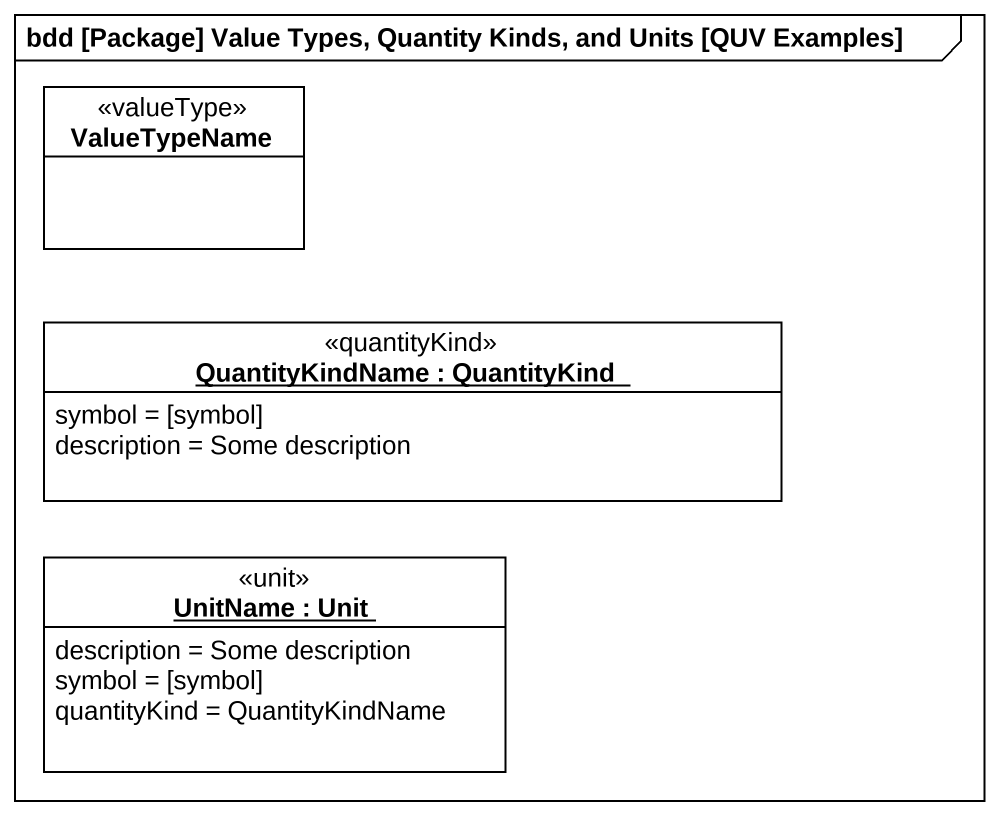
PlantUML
@startuml
mainframe bdd [Package] Value Types, Quantity Kinds, and Units [QUV Examples]
hide circle
hide empty members
class ValueTypeName <<valueType>> #FFFFFF
object "QuantityKindName : QuantityKind" as QuantityKindName <<quantityKind>> #FFFFFF {
  symbol = [symbol]
  description = Some description
}
object "UnitName : Unit" as UnitName <<unit>> #FFFFFF {
  description = Some description
  symbol = [symbol]
  quantityKind = QuantityKindName
}
@enduml
